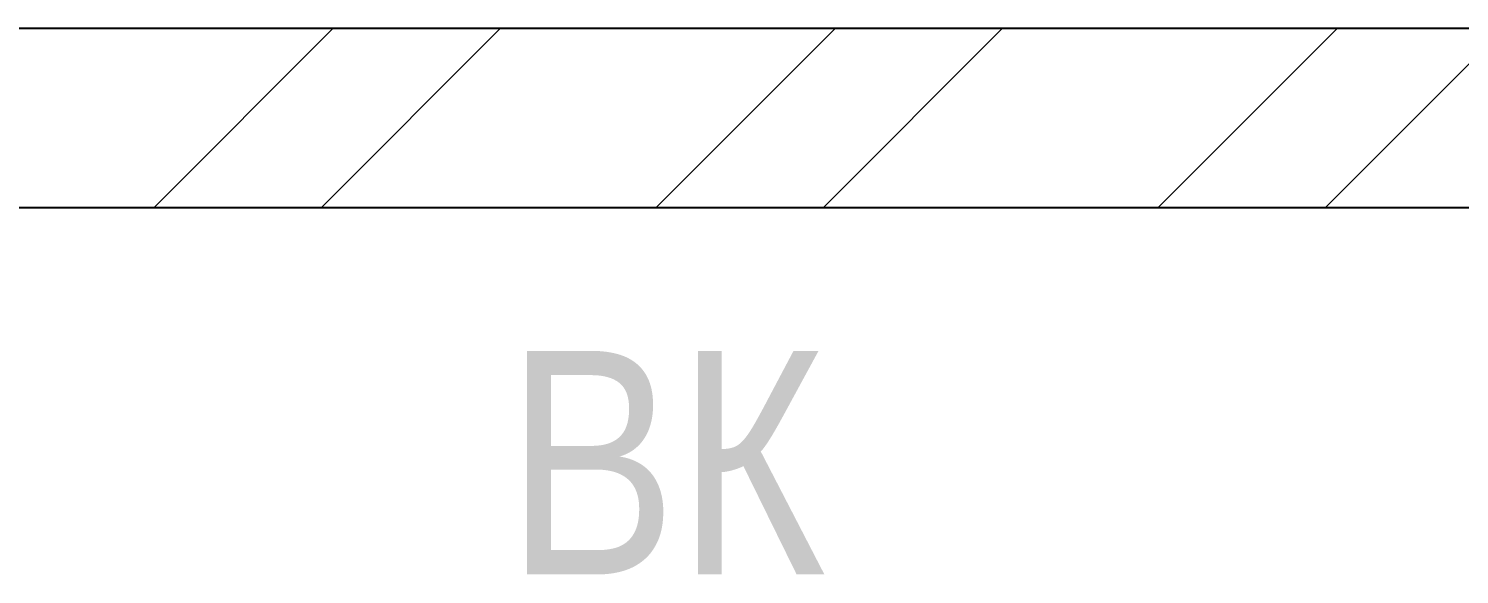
# Model space of a CAD drawing. Header units: millimetres. Extents: x -231292 to 573618, y -153144 to 564035.
# Drawn here: x 27419 to 28379, y -106592 to -106225 of the extents above; entities that cross this region are included whole.
import ezdxf

# ---------------------------------------------------------------- set-up
doc = ezdxf.new("R2010")
doc.units = ezdxf.units.MM
for name, color, linetype, lineweight in [('АР_Стены кирпич', 250, 'Continuous', 20), ('АР_Штриховка', 250, 'Continuous', 0), ('ВК_Шахты', 5, 'Continuous', 9)]:
    doc.layers.add(name, color=color, linetype=linetype, lineweight=lineweight)
doc.styles.add('style1', font='ARIALN.TTF')

msp = doc.modelspace()

# ---------------------------------------------------------------- hatches: boundary and pattern name
at = {"layer": 'АР_Штриховка', "linetype": 'Continuous', "lineweight": 0, "true_color": 0x000000}
h = msp.add_hatch(dxfattribs=at)
h.set_pattern_fill('ANSI32', color=18, scale=25, style=0)
h.set_pattern_definition([(45, (8883.46, -162345.28), (-168.3798, 168.3798), []), (45, (8995.7, -162345.28), (-168.3798, 168.3798), [])])
h.paths.add_polyline_path([(24373.458, -106225.283), (24343.458, -106305.283), (24373.458, -106345.283), (26053.459, -106345.283), (26013.459, -106255.283), (25933.459, -106225.283)], flags=0)
h.paths.add_polyline_path([(26053.459, -106225.283), (26013.459, -106255.283), (26053.459, -106345.283), (28883.458, -106345.283), (28883.458, -106225.283)], flags=0)

# ---------------------------------------------------------------- linework, layer by layer
at = {"layer": 'АР_Стены кирпич', "color": 18, "linetype": 'Continuous', "lineweight": 25, "true_color": 0x000000}
for p, q in [((28883.458, -106225.283), (26053.459, -106225.283)), ((26053.459, -106345.283), (28883.458, -106345.283))]:
    msp.add_line(p, q, dxfattribs=at)

# ---------------------------------------------------------------- texts
at = {"layer": 'ВК_Шахты', "color": 18, "lineweight": 50, "true_color": 0x000000, "style": 'style1'}
msp.add_text('ВК', height=150, dxfattribs=at).set_placement((27739.247, -106591.518))

doc.saveas('drawing.dxf')
